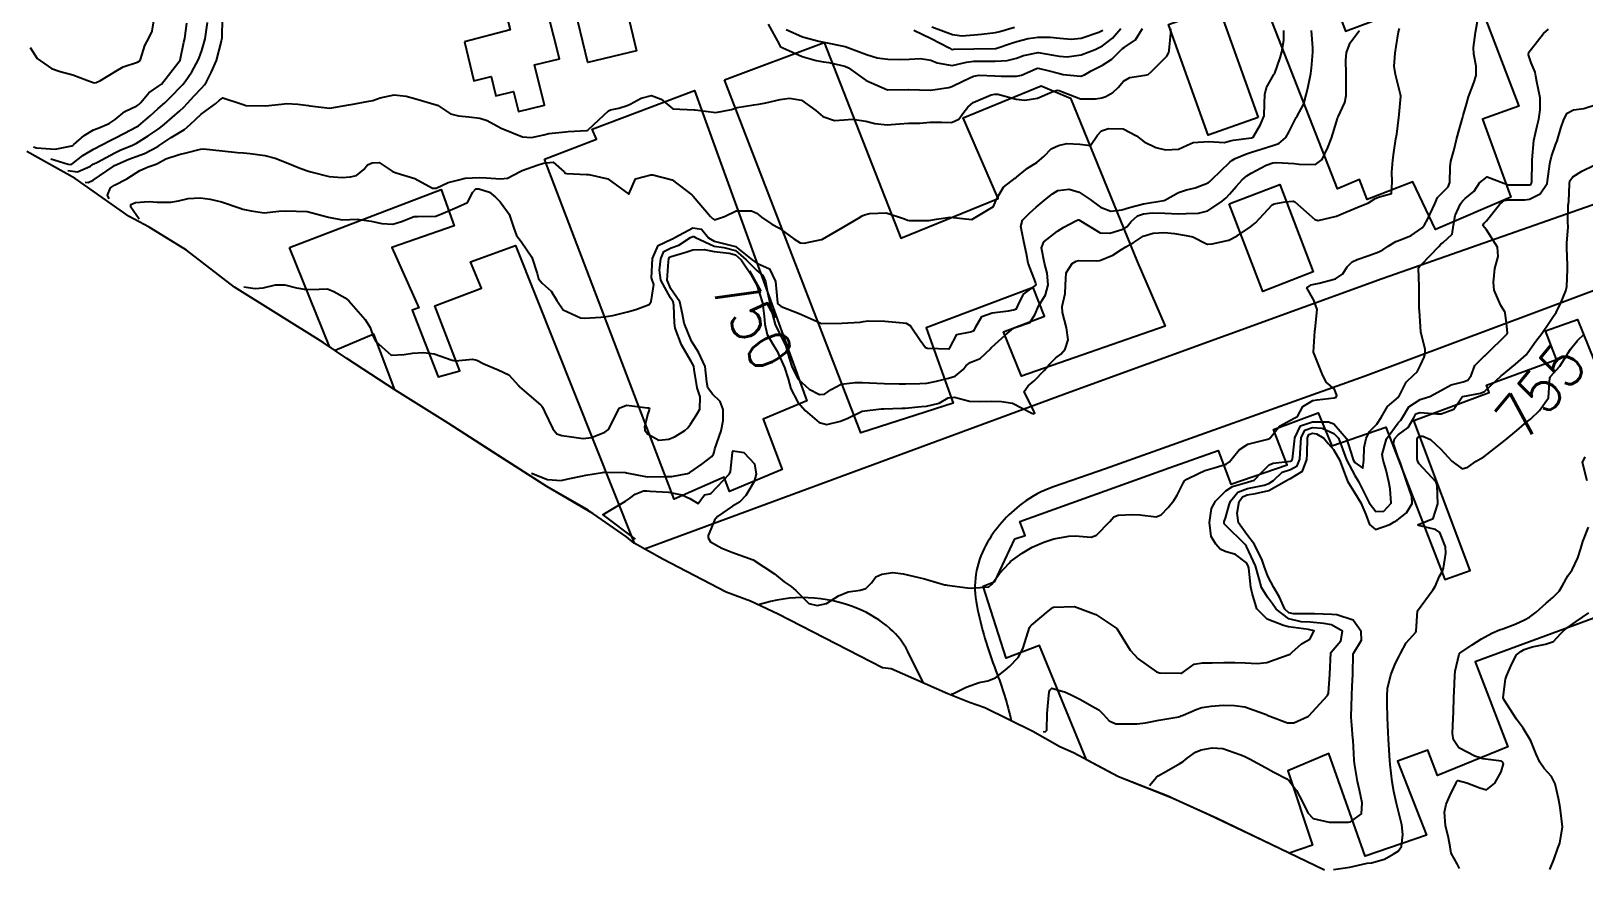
# Model space of a CAD drawing. Header units: metres. Extents: x 298520 to 308411, y 7433745 to 7450750.
# Drawn here: x 303946.2 to 304091.1, y 7439766.2 to 7439844.2 of the extents above; entities that cross this region are included whole.
import ezdxf
from ezdxf.enums import TextEntityAlignment as Align

# ---------------------------------------------------------------- set-up
doc = ezdxf.new("R2010")
doc.units = ezdxf.units.M
doc.header["$LTSCALE"] = 10
for name, color, linetype in [('Area', 45, 'Continuous'), ('Cotas', 45, 'Continuous'), ('Curvas de Nivel 1m', 11, 'Continuous'), ('Curvas de Nivel 5m', 15, 'Continuous'), ('Edificações', 30, 'Continuous'), ('Vias Primárias', 230, 'Continuous')]:
    doc.layers.add(name, color=color, linetype=linetype)
doc.styles.add('Style-STANDARD', font='STANDARD.shx')

msp = doc.modelspace()

# ---------------------------------------------------------------- linework, layer by layer
at = {"layer": 'Area'}
msp.add_polyline3d([(304066.86, 7439765.94, 754.3), (304056.84, 7439770.78, 757.17), (304052.7, 7439772.64, 757), (304052.33, 7439772.82, 756.99), (304047.63, 7439774.66, 756.27), (304043.44, 7439776.9, 756.8), (304042.18, 7439777.45, 756.86), (304039.66, 7439778.89, 753.08), (304035.16, 7439781.1, 756.29), (304033.75, 7439781.61, 751.8), (304031.72, 7439782.4, 751.68), (304026.44, 7439784.74, 751.2), (304025.61, 7439784.82, 751.22), (304015.88, 7439789.83, 751), (304013.31, 7439791.04, 751.08), (304011.05, 7439791.9, 750.98), (304005.12, 7439794.97, 751.19), (304002.47, 7439796.47, 751.63), (304001.74, 7439797.05, 751.56), (303998.59, 7439799.24, 755.75), (303998.16, 7439799.53, 755.68), (303994.3, 7439801.75, 755.94), (303985.11, 7439807.65, 749.29), (303980.15, 7439810.76, 751), (303975.65, 7439813.7, 751.54), (303973.46, 7439815.2, 751.65), (303965.17, 7439820.36, 748.65), (303960.7, 7439823.81, 749.24), (303957.22, 7439825.95, 747.85), (303955.37, 7439826.93, 753.52), (303950.32, 7439830.48, 753.82), (303945.8, 7439833.01, 752.98)], dxfattribs=at)
at = {"layer": 'Curvas de Nivel 1m', "flags": 128}
for points, elevation in [([(303946.13, 7439842.7), (303946.78, 7439841.7), (303948.11, 7439840.76), (303948.91, 7439840.48), (303950.11, 7439840.17), (303951.42, 7439839.65), (303952.1, 7439839.4), (303952.29, 7439839.45), (303952.68, 7439839.63), (303954.11, 7439840.5), (303954.8, 7439840.92), (303956.12, 7439841.35), (303956.28, 7439841.43), (303956.4, 7439841.59), (303956.83, 7439842.89), (303957.2, 7439843.58), (303957.49, 7439844.24), (303957.72, 7439845.57)], 742), ([(303946.44, 7439833.43), (303946.71, 7439833.36), (303948.46, 7439833.24), (303950.02, 7439833.53), (303950.11, 7439833.57), (303950.21, 7439833.66), (303951.17, 7439834.51), (303952.04, 7439835.02), (303952.48, 7439835.2), (303953.49, 7439835.62), (303954.06, 7439836), (303954.94, 7439836.73), (303956.07, 7439837.28), (303956.26, 7439837.4), (303956.43, 7439837.59), (303957.18, 7439838.48), (303958.1, 7439839.1), (303958.37, 7439839.3), (303958.6, 7439839.56), (303960.12, 7439841.54), (303960.47, 7439843.21), (303960.54, 7439843.54), (303960.72, 7439844.98)], 743), ([(303948.04, 7439832.33), (303949.67, 7439831.83), (303949.88, 7439831.79), (303950, 7439831.84), (303951.04, 7439832.62), (303952.02, 7439833.22), (303952.8, 7439833.63), (303953.59, 7439834.05), (303954.03, 7439834.26), (303954.93, 7439834.71), (303956.05, 7439835.31), (303956.22, 7439835.41), (303956.45, 7439835.59), (303957.31, 7439836.33), (303958.07, 7439837.01), (303958.67, 7439837.56), (303959.39, 7439838.25), (303960.09, 7439838.98), (303960.36, 7439839.27), (303960.58, 7439839.54), (303961.2, 7439840.44), (303961.78, 7439841.52), (303961.88, 7439841.76), (303962.13, 7439842.43), (303962.44, 7439843.52), (303962.65, 7439845.03)], 744), ([(303951.24, 7439830.14), (303951.52, 7439830.11), (303951.99, 7439830.32), (303953.85, 7439831.61), (303954, 7439831.7), (303955.32, 7439832.29), (303956.01, 7439832.54), (303956.78, 7439832.81), (303958.02, 7439833.49), (303958.14, 7439833.57), (303959.26, 7439834.32), (303960.04, 7439834.79), (303960.52, 7439835.06), (303961.06, 7439835.53), (303961.56, 7439836.03), (303962.06, 7439836.48), (303963.44, 7439837.5), (303963.77, 7439837.8), (303964.08, 7439838.01), (303965.8, 7439837.47), (303966.07, 7439837.35), (303966.23, 7439837.31), (303968.07, 7439837.28), (303969.56, 7439837.43), (303970.07, 7439837.48), (303971.1, 7439837.41), (303972.07, 7439837.3), (303972.2, 7439837.27), (303974.07, 7439837.04), (303975.86, 7439837.35), (303976.07, 7439837.4), (303977.71, 7439837.7), (303978.08, 7439837.78), (303978.78, 7439838.02), (303980.08, 7439838.3), (303981.2, 7439838.17), (303982.08, 7439837.92), (303983.98, 7439837.36), (303984.07, 7439837.34), (303984.13, 7439837.32), (303984.21, 7439837.26), (303985.34, 7439836.52), (303986.06, 7439836.33), (303987.05, 7439836.23), (303988.06, 7439836.13), (303988.76, 7439835.9), (303990.05, 7439835.18), (303992.04, 7439834.38), (303992.88, 7439834.32), (303994.04, 7439834.57), (303994.49, 7439834.69), (303996.05, 7439834.85), (303996.3, 7439834.86), (303998.05, 7439834.98), (303998.13, 7439835.01), (303998.24, 7439835.09), (304000.07, 7439836.8), (304000.24, 7439836.89), (304001.02, 7439837.05), (304001.82, 7439837.3), (304002.08, 7439837.43), (304003.12, 7439838), (304004.09, 7439838.24), (304004.97, 7439837.89), (304006.07, 7439836.99), (304008.07, 7439836.9), (304008.15, 7439836.89), (304010.07, 7439836.66), (304011.53, 7439836.93), (304012.07, 7439837.11), (304013.62, 7439837.36), (304014.08, 7439837.41), (304014.73, 7439837.54), (304016.08, 7439837.87), (304016.96, 7439837.98), (304018.08, 7439837.8), (304019.4, 7439836.84), (304020.07, 7439836.28), (304021.16, 7439835.91), (304022.06, 7439835.97), (304022.82, 7439836.03), (304024.06, 7439835.85), (304024.92, 7439835.62), (304026.06, 7439835.5), (304027.22, 7439835.58), (304028.06, 7439835.64), (304029.12, 7439835.66), (304030.06, 7439835.73), (304031.13, 7439835.76), (304032.06, 7439835.72), (304032.73, 7439836.01), (304033.2, 7439836.67), (304033.59, 7439837.15), (304034.08, 7439837.59), (304035.75, 7439838.29), (304036.09, 7439838.37), (304036.37, 7439838.35), (304038.09, 7439837.89), (304038.9, 7439837.79), (304040.09, 7439837.98), (304041.46, 7439838.57), (304041.93, 7439838.73), (304042.1, 7439838.7), (304042.4, 7439838.56), (304044.09, 7439837.92), (304045.5, 7439837.93), (304046.09, 7439838.03), (304046.47, 7439838.13), (304047.12, 7439838.5), (304047.62, 7439838.98), (304048.11, 7439839.56), (304048.69, 7439839.91), (304050.12, 7439840.13), (304050.39, 7439840.2), (304050.72, 7439840.46), (304052.14, 7439841.91), (304052.34, 7439842.24), (304052.37, 7439842.44), (304052.53, 7439844.06), (304052.52, 7439844.44)], 746), ([(303953.5, 7439828.6), (303953.34, 7439828.94), (303953.6, 7439829.62), (303953.99, 7439829.87), (303955.14, 7439830.45), (303956, 7439831.01), (303956.36, 7439831.23), (303957.12, 7439831.58), (303957.78, 7439831.79), (303958.01, 7439831.89), (303958.77, 7439832.32), (303960.01, 7439832.74), (303960.66, 7439832.89), (303962.02, 7439833.24), (303962.28, 7439833.26), (303964.02, 7439833.08), (303965.47, 7439832.93), (303966.02, 7439832.89), (303966.65, 7439832.83), (303968.01, 7439832.63), (303968.96, 7439832.38), (303970.01, 7439831.98), (303971.36, 7439831.41), (303972, 7439831.19), (303972.3, 7439831.1), (303974, 7439830.67), (303975.21, 7439830.58), (303976, 7439830.64), (303976.57, 7439830.77), (303977.25, 7439831.34), (303977.59, 7439831.75), (303978.01, 7439831.96), (303978.67, 7439831.98), (303979.7, 7439831.3), (303979.88, 7439831.18), (303980, 7439831.12), (303980.26, 7439831.03), (303981.99, 7439830.48), (303983.65, 7439829.59), (303983.98, 7439829.58), (303985.1, 7439830.13), (303985.99, 7439830.34), (303986.71, 7439830.51), (303987.99, 7439830.59), (303988.65, 7439830.54), (303989.99, 7439830.46), (303990.66, 7439830.51), (303991.9, 7439831.16), (303991.96, 7439831.2), (303992, 7439831.22), (303993.42, 7439831.73), (303994.01, 7439831.92), (303994.9, 7439832.01), (303995.93, 7439831.11), (303996, 7439830.99), (303996.17, 7439830.94), (303998, 7439830.85), (303998.23, 7439830.85), (303999.99, 7439830.47), (304001.97, 7439829.04), (304002.57, 7439830.46), (304004, 7439830.83), (304004.19, 7439830.82), (304005.99, 7439830.35), (304007.85, 7439828.97), (304007.97, 7439828.83), (304009.59, 7439826.95), (304009.77, 7439826.77), (304009.95, 7439826.63), (304010.89, 7439826.94), (304011.96, 7439827.48), (304013.41, 7439827.46), (304013.96, 7439827.21), (304014.13, 7439827.08), (304014.35, 7439826.89), (304015.29, 7439826.23), (304015.94, 7439825.9), (304017.36, 7439824.86), (304017.93, 7439824.48), (304018.31, 7439824.46), (304019.93, 7439824.79), (304019.96, 7439824.8), (304020.02, 7439824.83), (304021.94, 7439825.96), (304022.48, 7439826.26), (304023.38, 7439826.79), (304023.73, 7439827.01), (304023.96, 7439827.11), (304024.4, 7439827.22), (304025.96, 7439827.3), (304027.67, 7439826.73), (304027.95, 7439826.6), (304028.11, 7439826.57), (304029.95, 7439826.57), (304030.67, 7439826.7), (304031.95, 7439826.88), (304033.95, 7439826.66), (304035.97, 7439827.89), (304036.2, 7439828.4), (304036.28, 7439828.63), (304036.91, 7439829.69), (304038, 7439830.52), (304038.06, 7439830.56), (304038.12, 7439830.61), (304039.15, 7439831.46), (304040.02, 7439831.99), (304040.7, 7439832.58), (304041.35, 7439833.26), (304042.04, 7439833.56), (304042.83, 7439833.76), (304044.04, 7439833.7), (304045.01, 7439833.56), (304045.68, 7439834.52), (304046.06, 7439834.93), (304046.71, 7439835.16), (304048.06, 7439835.12), (304049.31, 7439834.48), (304050.04, 7439833.92), (304051.11, 7439833.39), (304052.03, 7439833.17), (304053.23, 7439833.23), (304054.03, 7439833.6), (304054.61, 7439833.84), (304056.04, 7439833.93), (304057.52, 7439833.86), (304058.04, 7439834), (304058.33, 7439834.08), (304060.04, 7439834.29), (304060.19, 7439834.35), (304060.87, 7439835.53), (304061.23, 7439836.33), (304061.24, 7439837.48), (304061.28, 7439838.33), (304061.45, 7439838.98), (304062.12, 7439840.18), (304062.18, 7439840.26), (304062.21, 7439840.32), (304062.71, 7439841.74), (304062.87, 7439842.31), (304063.07, 7439843.39), (304063.06, 7439844.31)], 747), ([(303956.3, 7439826.68), (303955.52, 7439827.81), (303955.5, 7439828.05), (303955.96, 7439828.25), (303957.21, 7439828.33), (303957.96, 7439828.28), (303959.24, 7439828.27), (303959.97, 7439828.42), (303960.87, 7439828.63), (303961.97, 7439828.68), (303962.92, 7439828.56), (303963.96, 7439828.3), (303965.72, 7439827.71), (303965.96, 7439827.64), (303966.73, 7439827.46), (303967.95, 7439827.29), (303969.33, 7439827.43), (303969.95, 7439827.46), (303971.95, 7439827.4), (303973.95, 7439826.89), (303975.22, 7439826.64), (303975.95, 7439826.66), (303976.61, 7439826.68), (303977.94, 7439826.51), (303978.92, 7439826.29), (303979.94, 7439826.22), (303980.76, 7439826.48), (303981.95, 7439826.93), (303982.27, 7439826.95), (303983.95, 7439826.96), (303984.66, 7439827.25), (303985.96, 7439827.8), (303986.93, 7439828.26), (303987.41, 7439829.22), (303987.68, 7439829.51), (303987.98, 7439829.53), (303988.97, 7439829.2), (303989.53, 7439828.75), (303989.96, 7439828.31), (303990.79, 7439827.17), (303991.24, 7439825.87), (303991.5, 7439825.16), (303991.92, 7439824.6), (303992.91, 7439823.15), (303993.4, 7439821.63), (303993.53, 7439821.14), (303993.88, 7439820.73), (303994.72, 7439819.97), (303995.24, 7439819.12), (303995.85, 7439818.22), (303997.45, 7439817.48), (303997.84, 7439817.45), (303999.36, 7439817.55), (303999.84, 7439817.6), (304000.48, 7439817.7), (304001.84, 7439818.06), (304002.62, 7439818.26), (304003.85, 7439818.74), (304004.04, 7439819.02), (304004.3, 7439820.59), (304004.14, 7439821.02), (304004.09, 7439821.22), (304004.18, 7439823.02), (304004.69, 7439824.24), (304005.93, 7439824.83), (304006.05, 7439824.87), (304006.24, 7439824.99), (304007.94, 7439825.9), (304008.75, 7439825.77), (304009.4, 7439824.96), (304009.93, 7439824.63), (304010.31, 7439824.56), (304011.92, 7439824.14), (304013.46, 7439822.9), (304013.9, 7439822.58), (304015.08, 7439822.07), (304015.63, 7439820.87), (304015.82, 7439818.9), (304015.82, 7439818.87), (304015.83, 7439818.85), (304015.85, 7439818.79), (304016.18, 7439818.54), (304017.84, 7439817.9), (304019.53, 7439817.14), (304019.83, 7439816.98), (304019.96, 7439816.95), (304021.83, 7439817), (304023.53, 7439817.09), (304023.84, 7439817.14), (304024.28, 7439817.22), (304025.84, 7439817.19), (304027.54, 7439817.03), (304027.84, 7439816.98), (304028.25, 7439816.73), (304029.15, 7439815.39), (304029.65, 7439814.71), (304029.81, 7439814.67), (304029.85, 7439814.67), (304031.81, 7439814.59), (304031.87, 7439814.62), (304031.9, 7439814.68), (304032.57, 7439815.93), (304033.83, 7439816.19), (304034.17, 7439816.31), (304034.34, 7439816.65), (304034.89, 7439817.6), (304035.85, 7439817.94), (304037.38, 7439818.15), (304037.85, 7439818.23), (304038.12, 7439818.34), (304038.26, 7439818.61), (304038.77, 7439819.7), (304039.88, 7439820.49), (304039.94, 7439820.54), (304039.95, 7439820.59), (304039.94, 7439820.65), (304039.89, 7439820.81), (304039.2, 7439822.6), (304039.04, 7439823.47), (304038.82, 7439824.6), (304038.54, 7439826.01), (304038.68, 7439826.6), (304039.32, 7439827.24), (304039.97, 7439827.82), (304040.88, 7439828.58), (304041.48, 7439829.07), (304041.98, 7439829.36), (304043.04, 7439829.5), (304043.98, 7439829.21), (304044.99, 7439828.53), (304045.97, 7439827.82), (304046.91, 7439827.45), (304047.96, 7439827.55), (304048.66, 7439827.79), (304049.97, 7439828.11), (304051.87, 7439828.44), (304051.95, 7439828.46), (304051.97, 7439828.48), (304053.24, 7439829.18), (304053.99, 7439829.42), (304054.79, 7439829.62), (304056, 7439830.09), (304056.17, 7439830.22), (304056.35, 7439830.39), (304058.02, 7439832.02), (304058.21, 7439832.17), (304058.53, 7439832.36), (304059.58, 7439832.8), (304060.03, 7439832.95), (304060.93, 7439833.24), (304062.04, 7439833.56), (304062.6, 7439833.75), (304063.24, 7439834.31), (304063.54, 7439834.81), (304064.07, 7439835.93), (304064.2, 7439836.17), (304064.29, 7439836.3), (304064.91, 7439837.47), (304065.15, 7439838.29), (304065.32, 7439839.08), (304065.57, 7439840.29), (304065.64, 7439840.78), (304065.76, 7439842.28), (304065.76, 7439842.67), (304065.63, 7439844.29)], 748), ([(303966.04, 7439820.39), (303967.12, 7439820.21), (303967.87, 7439820.28), (303969, 7439820.56), (303969.87, 7439820.57), (303970.98, 7439820.3), (303971.87, 7439820.14), (303973.09, 7439820.17), (303973.87, 7439820.18), (303974.46, 7439819.96), (303975.51, 7439819.36), (303975.86, 7439819.09), (303977.36, 7439817.33), (303977.83, 7439816.58), (303978.16, 7439815.67), (303978.33, 7439815.32), (303979.79, 7439813.99), (303981.02, 7439814.06), (303981.8, 7439814.2), (303982.82, 7439814.25), (303983.8, 7439814.12), (303985.48, 7439813.55), (303985.79, 7439813.48), (303987.37, 7439813.64), (303987.79, 7439813.53), (303988.45, 7439813.2), (303989.78, 7439812.65), (303990.76, 7439812.16), (303991.67, 7439811.16), (303991.71, 7439811.11), (303991.76, 7439811.06), (303992.42, 7439810.49), (303993.74, 7439809.34), (303993.85, 7439809.24), (303993.92, 7439809.14), (303994.11, 7439808.76), (303994.88, 7439807.12), (303995.24, 7439806.65), (303995.71, 7439806.51), (303996.39, 7439806.42), (303997.7, 7439806.22), (303998.47, 7439806.31), (303999.71, 7439806.81), (304000.08, 7439807.06), (304000.62, 7439808.16), (304001.05, 7439809.05), (304001.75, 7439809.34), (304003.69, 7439809.08), (304003.74, 7439809.08), (304003.81, 7439809.08), (304003.9, 7439809.02), (304003.87, 7439808.89), (304003.74, 7439808.52), (304003.42, 7439807.32), (304003.46, 7439807.02), (304003.71, 7439806.67), (304004.77, 7439806.07), (304005.7, 7439806.18), (304006.28, 7439806.42), (304007.19, 7439806.98), (304007.46, 7439807.23), (304007.72, 7439807.56), (304008.27, 7439808.43), (304008.58, 7439808.96), (304008.61, 7439810.11), (304008.35, 7439810.96), (304008.07, 7439812.68), (304008.02, 7439812.97), (304007.79, 7439813.4), (304006.86, 7439814.98), (304006.29, 7439816.52), (304006.21, 7439816.99), (304006.17, 7439818.67), (304006.09, 7439818.99), (304005.86, 7439819.36), (304004.96, 7439821), (304004.83, 7439821.94), (304004.94, 7439823), (304005.22, 7439823.69), (304005.92, 7439824.03), (304006.63, 7439824.27), (304007.73, 7439824.97), (304007.93, 7439825.08), (304008.03, 7439825.07), (304008.18, 7439824.97), (304009.92, 7439824.19), (304010.81, 7439824.04), (304011.92, 7439823.76), (304012.92, 7439822.91), (304013.89, 7439821.89), (304014.45, 7439821.45), (304014.7, 7439820.89), (304014.89, 7439819.86), (304015.12, 7439818.88), (304015.24, 7439818.28), (304015.62, 7439816.87), (304015.68, 7439816.72), (304015.83, 7439816.44), (304016.62, 7439814.86), (304016.93, 7439813.72), (304017.21, 7439812.86), (304017.77, 7439811.78), (304018.77, 7439810.84), (304019.76, 7439810.35), (304020.2, 7439810.38), (304020.85, 7439810.81), (304021.77, 7439811.29), (304023.08, 7439811.47), (304023.77, 7439811.44), (304024.41, 7439811.41), (304025.77, 7439811.35), (304027.17, 7439811.34), (304027.77, 7439811.34), (304029.12, 7439811.37), (304029.77, 7439811.39), (304030.66, 7439811.58), (304031.77, 7439811.86), (304032.41, 7439812.04), (304033.15, 7439812.67), (304033.42, 7439813.03), (304033.79, 7439813.33), (304034.74, 7439813.7), (304035.72, 7439814.64), (304035.76, 7439814.69), (304035.81, 7439814.75), (304037.06, 7439815.86), (304037.83, 7439816.51), (304037.89, 7439816.56), (304038.08, 7439816.61), (304039.37, 7439817.06), (304039.84, 7439817.78), (304040.19, 7439818.58), (304040.83, 7439819.62), (304041.07, 7439820.57), (304040.98, 7439821.66), (304040.74, 7439822.58), (304040.47, 7439824.03), (304040.66, 7439824.58), (304041.94, 7439825.58), (304042.54, 7439825.96), (304043.67, 7439826.54), (304043.86, 7439826.63), (304043.95, 7439826.62), (304044.1, 7439826.54), (304045.94, 7439825.43), (304046.82, 7439825.38), (304047.95, 7439825.73), (304048.43, 7439826.01), (304048.81, 7439826.48), (304049.41, 7439827.02), (304049.96, 7439827.2), (304050.79, 7439827.29), (304051.96, 7439827.26), (304053.19, 7439827.19), (304053.96, 7439827.23), (304055.11, 7439827.26), (304055.96, 7439827.48), (304057.32, 7439828.38), (304057.67, 7439828.68), (304057.98, 7439829.02), (304058.62, 7439829.74), (304059.18, 7439830.36), (304059.62, 7439830.74), (304060.01, 7439831), (304061.42, 7439831.73), (304062.02, 7439831.94), (304062.36, 7439831.97), (304064.02, 7439831.9), (304064.49, 7439831.82), (304066.02, 7439831.8), (304066.62, 7439832.27), (304067.16, 7439833.39), (304067.49, 7439834.26), (304067.64, 7439834.67), (304068.07, 7439836.08), (304068.11, 7439836.21), (304068.14, 7439836.25), (304068.76, 7439837.57), (304068.88, 7439838.24), (304068.88, 7439839.47), (304068.88, 7439840.24), (304068.85, 7439841.53), (304068.91, 7439842.24), (304069.25, 7439843.14), (304070.05, 7439844.23), (304070.11, 7439844.28)], 749), ([(304002.59, 7439796.83), (303999.57, 7439799.1), (303999.55, 7439799.14), (303999.62, 7439799.17), (303999.88, 7439799.32), (304001.64, 7439800.38), (304002.04, 7439800.63), (304002.56, 7439801.03), (304003.33, 7439801.34), (304003.65, 7439801.35), (304003.96, 7439801.33), (304005.65, 7439801.23), (304006.91, 7439800.98), (304007.64, 7439800.64), (304008.44, 7439800.16), (304009.02, 7439800.96), (304009.53, 7439801.07), (304009.64, 7439801.13), (304011.36, 7439802.92), (304011.45, 7439803.14), (304011.64, 7439804.92), (304011.69, 7439805.08), (304012.69, 7439804.91), (304013.68, 7439803.87), (304013.83, 7439802.9), (304013.66, 7439802.21), (304013.16, 7439801.39), (304012.89, 7439800.91), (304012.27, 7439800.28), (304011.63, 7439799.92), (304010.22, 7439798.94), (304009.96, 7439798.6), (304009.61, 7439797.78), (304009.36, 7439797.19), (304009.35, 7439796.95), (304009.59, 7439796.6), (304010.64, 7439795.99), (304011.58, 7439795.62), (304013.57, 7439794.9), (304015.55, 7439793.59), (304016.46, 7439792.87), (304017.1, 7439792.42), (304017.53, 7439792.05), (304018.75, 7439790.84), (304019.52, 7439790.64), (304020.4, 7439790.82), (304021.53, 7439791.56), (304022.41, 7439791.92), (304023.54, 7439792.07), (304024.08, 7439792.23), (304024.6, 7439792.77), (304025.01, 7439793.31), (304025.56, 7439793.58), (304026.58, 7439793.72), (304027.56, 7439793.6), (304029, 7439793.26), (304029.55, 7439793.15), (304031, 7439792.69), (304031.45, 7439792.59), (304031.54, 7439792.58), (304031.66, 7439792.56), (304033.54, 7439792.3), (304033.92, 7439792.27), (304035.54, 7439792.38), (304035.83, 7439792.64), (304036.55, 7439793.63), (304037.43, 7439794.61), (304037.57, 7439794.75), (304038.64, 7439795.54), (304039.59, 7439796.09), (304040.67, 7439796.57), (304041.6, 7439796.87), (304043.01, 7439797.13), (304043.6, 7439797.16), (304045.09, 7439797.03), (304045.6, 7439797.2), (304046.83, 7439798.5), (304047.21, 7439798.91), (304047.62, 7439799.08), (304048.95, 7439799.15), (304049.62, 7439799.1), (304051.14, 7439798.93), (304051.62, 7439799.11), (304052.28, 7439799.78), (304052.81, 7439800.43), (304053.12, 7439800.95), (304053.66, 7439802.07), (304053.8, 7439802.28), (304054, 7439802.42), (304055.1, 7439802.97), (304055.68, 7439803.23), (304056.57, 7439803.5), (304057.68, 7439803.83), (304058, 7439804.06), (304058.23, 7439804.36), (304058.9, 7439805.16), (304059.71, 7439805.69), (304061.56, 7439806.17), (304061.71, 7439806.22), (304061.78, 7439806.26), (304061.83, 7439806.32), (304062.64, 7439807.39), (304063.73, 7439807.97), (304063.95, 7439808.08), (304064.33, 7439808.29), (304064.83, 7439809.21), (304065.76, 7439809.77), (304066.18, 7439809.85), (304067.76, 7439810.01), (304067.93, 7439810.08), (304068.01, 7439810.25), (304067.77, 7439810.83), (304067.02, 7439811.5), (304066.62, 7439812.27), (304065.81, 7439814.28), (304065.96, 7439816.28), (304065.98, 7439816.43), (304066.18, 7439818.28), (304065.87, 7439819.13), (304065.21, 7439820.29), (304065.61, 7439820.56), (304065.89, 7439820.63), (304066.34, 7439820.72), (304067.89, 7439821.12), (304068.56, 7439821.58), (304068.96, 7439822.24), (304069.44, 7439822.71), (304069.91, 7439822.93), (304071, 7439823.3), (304071.92, 7439823.65), (304072.28, 7439823.84), (304072.79, 7439824.19), (304073.5, 7439824.61), (304073.93, 7439824.76), (304074.94, 7439825.17), (304075.95, 7439825.9), (304076.08, 7439826.03), (304076.18, 7439826.16), (304076.46, 7439826.66), (304077.14, 7439828.14), (304077.4, 7439828.72), (304077.99, 7439829.3), (304078.4, 7439829.72), (304078.55, 7439830.12), (304078.57, 7439831.57), (304078.63, 7439832.12), (304078.95, 7439833.2), (304079.16, 7439834.12), (304079.35, 7439834.82), (304079.73, 7439836.11), (304079.8, 7439836.38), (304080.09, 7439837.44), (304080.29, 7439838.11), (304080.79, 7439839.43), (304081.01, 7439840.1), (304081.01, 7439840.97), (304080.79, 7439842.1), (304080.76, 7439842.71), (304080.94, 7439844.1), (304081.11, 7439845.16)], 751), ([(304016.65, 7439844.38), (304018.16, 7439843.71), (304019.67, 7439843.31), (304020.15, 7439843.22), (304022.14, 7439842.8), (304024.14, 7439842.06), (304025.13, 7439841.76), (304026.13, 7439841.61), (304027.29, 7439841.58), (304028.13, 7439841.63), (304029.16, 7439841.7), (304030.13, 7439841.54), (304030.71, 7439841.28), (304032.13, 7439841.04), (304033.46, 7439841.33), (304034.13, 7439841.44), (304034.92, 7439841.43), (304036.13, 7439841.43), (304037.25, 7439841.51), (304038.13, 7439841.73), (304038.77, 7439841.97), (304040.14, 7439842.23), (304041.58, 7439842.01), (304042.14, 7439841.89), (304042.84, 7439841.85), (304044.14, 7439842.02), (304045.46, 7439842.52), (304046.15, 7439842.88), (304047.08, 7439843.58), (304047.85, 7439844.49)], 744), ([(304028.56, 7439844.33), (304030.16, 7439843.55), (304031.83, 7439842.68), (304032.03, 7439842.57), (304032.14, 7439842.54), (304032.27, 7439842.55), (304034.14, 7439842.6), (304036.13, 7439842.62), (304036.18, 7439842.63), (304037.65, 7439843.12), (304038.15, 7439843.27), (304039.21, 7439843.54), (304040.15, 7439843.68), (304041.27, 7439843.69), (304042.15, 7439843.59), (304043.21, 7439843.49), (304044.15, 7439843.59), (304045.8, 7439844.15), (304046.16, 7439844.33)], 743), ([(304030.23, 7439844.65), (304032.16, 7439843.91), (304033.03, 7439843.8), (304034.16, 7439843.89), (304034.86, 7439843.95), (304036.17, 7439844.11), (304036.58, 7439844.21), (304037.94, 7439844.61)], 742), ([(304032.02, 7439782.43), (304032.18, 7439782.42), (304032.73, 7439782.67), (304033.18, 7439782.91), (304033.43, 7439783.02), (304034.63, 7439783.45), (304035.44, 7439783.62), (304036.17, 7439783.9), (304037.08, 7439784.62), (304037.46, 7439784.95), (304038.27, 7439785.8), (304038.71, 7439786.6), (304038.89, 7439787.19), (304039.34, 7439788.59), (304039.4, 7439788.7), (304039.51, 7439788.82), (304041.08, 7439790.13), (304041.52, 7439790.47), (304041.58, 7439790.5), (304043.52, 7439790.54), (304045.51, 7439789.81), (304047.49, 7439788.49), (304048.73, 7439786.48), (304049.46, 7439785.66), (304051.19, 7439784.45), (304051.45, 7439784.37), (304051.53, 7439784.37), (304053.45, 7439784.33), (304053.53, 7439784.34), (304053.67, 7439784.42), (304054.71, 7439785.16), (304055.46, 7439785.31), (304056.38, 7439785.3), (304057.46, 7439785.33), (304058.48, 7439785.34), (304059.46, 7439785.3), (304060.58, 7439785.23), (304061.46, 7439785.34), (304063.04, 7439785.88), (304063.47, 7439786.03), (304063.65, 7439786.12), (304063.84, 7439786.3), (304064.7, 7439787.07), (304065.49, 7439787.52), (304065.88, 7439788.27), (304065.49, 7439788.39), (304065.37, 7439788.41), (304063.5, 7439788.65), (304063.03, 7439788.78), (304061.51, 7439789.38), (304060.54, 7439790.34), (304060.09, 7439791.79), (304059.97, 7439792.35), (304059.79, 7439794.12), (304059.74, 7439794.35), (304059.58, 7439794.62), (304058.55, 7439795.4), (304057.59, 7439795.7), (304057.12, 7439795.91), (304056.71, 7439796.38), (304056.29, 7439797.08), (304056.13, 7439798.39), (304056.32, 7439799.71), (304056.7, 7439800.38), (304057.65, 7439801.36), (304058.27, 7439801.75), (304059.66, 7439802.14), (304060.29, 7439802.34), (304060.96, 7439803.05), (304061.68, 7439803.78), (304062.07, 7439803.94), (304063.69, 7439804.11), (304063.82, 7439804.17), (304063.87, 7439804.3), (304064.04, 7439805.97), (304064.08, 7439806.3), (304064.62, 7439807.4), (304065.73, 7439807.8), (304067.24, 7439807.77), (304067.73, 7439807.59), (304068.9, 7439806.24), (304069.46, 7439804.47), (304069.52, 7439804.23), (304069.69, 7439803.98), (304070.44, 7439803.47), (304070.53, 7439804.22), (304070.55, 7439805.38), (304070.75, 7439806.22), (304071.05, 7439806.88), (304071.73, 7439807.58), (304072.15, 7439808.2), (304072.73, 7439809.21), (304073.76, 7439810.1), (304073.8, 7439810.14), (304073.83, 7439810.18), (304074.46, 7439811.49), (304075.17, 7439812.17), (304075.49, 7439812.46), (304075.8, 7439813.07), (304076.14, 7439813.83), (304076.24, 7439814.15), (304076.24, 7439814.58), (304075.83, 7439816.16), (304075.7, 7439818.16), (304075.69, 7439818.32), (304075.69, 7439820.16), (304075.68, 7439820.37), (304075.62, 7439822.16), (304075.74, 7439822.32), (304075.91, 7439822.46), (304077.51, 7439824.14), (304077.71, 7439824.35), (304077.93, 7439824.51), (304078.77, 7439825.29), (304078.89, 7439826.12), (304079.03, 7439827.05), (304079.55, 7439828.11), (304079.72, 7439828.37), (304079.98, 7439828.63), (304080.8, 7439829.3), (304081.32, 7439830.09), (304082.01, 7439830.65), (304083.59, 7439830.06), (304084, 7439829.91), (304084.17, 7439829.89), (304086, 7439829.91), (304086.1, 7439829.94), (304086.16, 7439830.04), (304086.19, 7439830.22), (304086.22, 7439832.04), (304086.22, 7439832.23), (304086.38, 7439834.03), (304086.69, 7439835.41), (304086.83, 7439836.03), (304086.97, 7439836.91), (304086.96, 7439838.03), (304086.65, 7439839.5), (304086.56, 7439840.03), (304086.51, 7439840.41), (304086.14, 7439841.28), (304085.89, 7439842.04), (304085.92, 7439842.27), (304086.15, 7439842.58), (304087.29, 7439844.02), (304087.76, 7439844.42)], 752), ([(304040.61, 7439778.88), (304040.8, 7439778.86), (304040.95, 7439779.01), (304040.98, 7439780.57), (304041.13, 7439782.27), (304041.17, 7439782.56), (304041.23, 7439782.76), (304041.43, 7439782.93), (304042.7, 7439782.55), (304043.42, 7439782.23), (304044.04, 7439781.91), (304045.41, 7439781.14), (304045.8, 7439780.91), (304046.22, 7439780.51), (304046.78, 7439779.89), (304047.39, 7439779.61), (304048.28, 7439779.6), (304049.39, 7439779.61), (304050.17, 7439779.69), (304051.4, 7439779.95), (304053.25, 7439780.27), (304053.4, 7439780.3), (304053.48, 7439780.34), (304053.68, 7439780.42), (304054.87, 7439780.94), (304055.41, 7439781.12), (304056.28, 7439781.26), (304057.41, 7439781.34), (304058.45, 7439781.33), (304059.41, 7439781.18), (304061.17, 7439780.57), (304061.4, 7439780.48), (304061.51, 7439780.43), (304061.75, 7439780.32), (304063.39, 7439779.7), (304063.99, 7439779.7), (304065.29, 7439780.28), (304065.36, 7439780.32), (304065.4, 7439780.36), (304067.12, 7439782.25), (304067.21, 7439782.47), (304067.36, 7439784.25), (304067.45, 7439786.22), (304067.45, 7439786.25), (304067.47, 7439786.28), (304068.37, 7439787.36), (304068.54, 7439788.24), (304067.5, 7439788.84), (304066.8, 7439788.97), (304065.51, 7439789.1), (304064.66, 7439789.13), (304063.51, 7439789.4), (304062.34, 7439790.32), (304061.99, 7439790.79), (304061.53, 7439791.43), (304060.97, 7439792.34), (304060.76, 7439793.13), (304060.43, 7439794.34), (304059.59, 7439796.14), (304059.45, 7439796.35), (304057.61, 7439798.13), (304057.5, 7439798.26), (304057.48, 7439798.37), (304057.5, 7439798.49), (304057.62, 7439798.81), (304057.97, 7439800.04), (304058.08, 7439800.37), (304058.78, 7439801.23), (304059.66, 7439801.57), (304061.22, 7439801.89), (304061.66, 7439802.02), (304062.08, 7439802.32), (304062.89, 7439803.1), (304063.68, 7439803.35), (304064.31, 7439803.67), (304064.54, 7439804.29), (304064.62, 7439805.37), (304064.69, 7439806.29), (304065.01, 7439807), (304065.72, 7439807.26), (304066.64, 7439807.18), (304067.72, 7439806.71), (304068.16, 7439806.25), (304068.45, 7439805.5), (304068.91, 7439804.24), (304069.67, 7439802.78), (304070.01, 7439802.23), (304070.36, 7439801.52), (304071.01, 7439800.22), (304071.63, 7439799.43), (304072.39, 7439799.44), (304073.07, 7439800.19), (304072.99, 7439801.52), (304072.84, 7439802.19), (304072.6, 7439803.28), (304072.31, 7439804.2), (304072.24, 7439804.74), (304072.63, 7439806.2), (304073.73, 7439807.68), (304073.98, 7439807.93), (304074.13, 7439808.18), (304074.73, 7439809.19), (304075.76, 7439809.88), (304075.97, 7439809.94), (304076.68, 7439810.15), (304077.77, 7439810.73), (304078.66, 7439811.23), (304079.78, 7439811.52), (304080.22, 7439811.67), (304080.52, 7439812.1), (304080.86, 7439813.04), (304081.81, 7439813.97), (304081.88, 7439814.02), (304081.95, 7439814.09), (304083.83, 7439815.92), (304083.9, 7439815.99), (304083.92, 7439816.06), (304083.84, 7439817.03), (304083.71, 7439817.92), (304083.66, 7439818.06), (304083.29, 7439818.64), (304082.69, 7439820.08), (304082.6, 7439820.79), (304082.73, 7439822.08), (304083.05, 7439823.2), (304083, 7439824.07), (304081.95, 7439825.69), (304081.62, 7439826.09), (304081.73, 7439826.32), (304081.96, 7439826.53), (304083.19, 7439828.07), (304083.6, 7439828.45), (304083.98, 7439828.5), (304085.53, 7439828.49), (304085.98, 7439828.56), (304086.97, 7439829.05), (304087.62, 7439830.02), (304087.88, 7439831.87), (304087.9, 7439832.01), (304088.03, 7439832.54), (304088.41, 7439833.63), (304088.54, 7439834.01), (304088.88, 7439835.18), (304089.17, 7439836), (304089.5, 7439836.58), (304090.08, 7439836.89), (304091.04, 7439837.02), (304092.09, 7439837.35)], 753), ([(304050.54, 7439773.85), (304051.02, 7439774.45), (304051.17, 7439774.62), (304051.34, 7439774.74), (304052.1, 7439775.2), (304053.35, 7439775.92), (304053.67, 7439776.1), (304054.04, 7439776.41), (304054.81, 7439776.96), (304055.36, 7439777.19), (304056.36, 7439777.38), (304057.36, 7439777.3), (304058.95, 7439776.76), (304059.36, 7439776.58), (304059.86, 7439776.34), (304061.34, 7439775.52), (304062.12, 7439775.09), (304063.33, 7439774.46), (304063.56, 7439774.3), (304064.23, 7439773.38), (304064.84, 7439772.28), (304065.29, 7439771.29), (304065.79, 7439770.78), (304067.28, 7439770.44), (304069.09, 7439770.43), (304069.29, 7439770.45), (304070.31, 7439771.2), (304070.38, 7439772.22), (304070.12, 7439773.42), (304069.94, 7439774.22), (304069.65, 7439775.92), (304069.62, 7439776.23), (304069.51, 7439778.09), (304069.5, 7439778.23), (304069.39, 7439779.49), (304069.34, 7439780.23), (304069.34, 7439780.29), (304069.4, 7439782.23), (304069.4, 7439782.25), (304069.44, 7439783.13), (304069.48, 7439784.2), (304069.48, 7439784.23), (304069.54, 7439786.16), (304069.58, 7439786.23), (304070.31, 7439787.4), (304070.28, 7439788.22), (304069.51, 7439789.27), (304067.99, 7439789.77), (304067.52, 7439789.8), (304065.93, 7439789.86), (304065.52, 7439789.86), (304063.96, 7439789.86), (304063.52, 7439789.96), (304063.16, 7439790.31), (304062.66, 7439791.44), (304062.13, 7439792.32), (304061.56, 7439793.38), (304061.22, 7439794.33), (304061.03, 7439794.89), (304060.32, 7439796.34), (304059.6, 7439797.26), (304058.83, 7439798.36), (304058.71, 7439799.27), (304058.9, 7439800.36), (304059.2, 7439800.8), (304059.65, 7439800.98), (304060.4, 7439801.09), (304061.65, 7439801.38), (304063.3, 7439802.3), (304063.51, 7439802.45), (304063.67, 7439802.51), (304064.8, 7439803.17), (304065.2, 7439804.28), (304065.22, 7439804.76), (304065.27, 7439806.28), (304065.4, 7439806.6), (304065.72, 7439806.72), (304066.11, 7439806.67), (304066.78, 7439806.26), (304067.2, 7439805.75), (304067.7, 7439805.21), (304068.26, 7439804.24), (304068.59, 7439803.33), (304069, 7439802.24), (304069.65, 7439801.19), (304070.25, 7439800.22), (304070.72, 7439799.13), (304071.04, 7439798.22), (304071.61, 7439797.75), (304072.94, 7439798.19), (304073.35, 7439798.45), (304073.62, 7439798.61), (304074.51, 7439799.29), (304075.04, 7439800.17), (304075, 7439800.82), (304074.52, 7439802.17), (304073.94, 7439803.93), (304073.85, 7439804.18), (304073.7, 7439804.56), (304073.29, 7439805.77), (304073.37, 7439806.19), (304073.72, 7439806.56), (304074.64, 7439807.25), (304075.18, 7439808.17), (304075.38, 7439808.52), (304075.74, 7439808.67), (304077.33, 7439808.54), (304077.74, 7439808.53), (304078.91, 7439808.96), (304079.7, 7439810.11), (304079.73, 7439810.14), (304079.76, 7439810.15), (304081.41, 7439810.45), (304081.77, 7439810.63), (304083.34, 7439812.07), (304083.58, 7439812.27), (304083.79, 7439812.45), (304084.68, 7439813.17), (304085.65, 7439814.04), (304085.72, 7439814.12), (304085.81, 7439814.25), (304086.55, 7439815.31), (304087.11, 7439816.02), (304087.84, 7439817.07), (304088.22, 7439817.64), (304088.45, 7439818), (304088.92, 7439818.95), (304089.37, 7439820), (304089.46, 7439820.42), (304089.51, 7439821.99), (304089.51, 7439822.39), (304089.44, 7439823.99), (304089.46, 7439824.47), (304089.58, 7439825.99), (304089.55, 7439826.4), (304089.58, 7439827.99), (304089.64, 7439828.33), (304089.7, 7439829.99), (304089.74, 7439830.26), (304090.01, 7439830.64), (304090.84, 7439831.16), (304092.02, 7439831.72)], 754), ([(304091.36, 7439802.28), (304090.91, 7439803.98), (304091.15, 7439804.52)], 756), ([(304079.44, 7439766.11), (304079.24, 7439766.55), (304078.68, 7439767.55), (304078.57, 7439768.12), (304078.41, 7439768.98), (304078.14, 7439770.12), (304078.06, 7439771.36), (304078.21, 7439772.12), (304078.53, 7439772.9), (304079.14, 7439774.11), (304079.21, 7439774.23), (304079.33, 7439774.31), (304080.14, 7439774.1), (304081.33, 7439773.64), (304081.95, 7439773.45), (304082.75, 7439774.07), (304083.34, 7439775.14), (304083.55, 7439775.86), (304083.44, 7439776.06), (304083.35, 7439776.13), (304081.62, 7439776.35), (304081.36, 7439776.42), (304080.86, 7439776.6), (304079.37, 7439777.38), (304078.89, 7439778.11), (304078.8, 7439778.69), (304078.86, 7439780.12), (304078.87, 7439780.65), (304078.92, 7439782.11), (304078.94, 7439782.6), (304079.01, 7439784.11), (304079.05, 7439784.52), (304079.4, 7439786.11), (304079.43, 7439786.16), (304079.47, 7439786.19), (304080.61, 7439786.98), (304081.49, 7439787.55), (304082.45, 7439788.08), (304083.19, 7439788.37), (304083.5, 7439788.46), (304084.64, 7439788.92), (304085.51, 7439789.32), (304085.98, 7439789.57), (304086.6, 7439790.02), (304087.53, 7439790.87), (304088.15, 7439791.39), (304088.74, 7439792), (304089.04, 7439792.51), (304089.56, 7439793.42), (304089.8, 7439793.75), (304089.96, 7439793.99), (304090.47, 7439795.1), (304090.75, 7439795.98), (304090.96, 7439796.62), (304091.48, 7439797.97)], 756), ([(304087.88, 7439766.01), (304088.26, 7439767.02), (304088.62, 7439768), (304088.79, 7439768.47), (304089.06, 7439769.99), (304088.86, 7439771.56), (304088.79, 7439772), (304088.68, 7439772.64), (304088.36, 7439774), (304088.03, 7439774.7), (304087.35, 7439775.45), (304086.93, 7439776.02), (304086.61, 7439776.77), (304086.11, 7439778.03), (304085.39, 7439779.19), (304084.75, 7439780.05), (304083.59, 7439781.89), (304083.53, 7439782.06), (304083.74, 7439783.76), (304083.83, 7439784.06), (304084.31, 7439785.2), (304084.76, 7439786.05), (304085.15, 7439786.37), (304085.48, 7439786.53), (304086.23, 7439786.78), (304087.48, 7439787.03), (304088.2, 7439787.29), (304088.86, 7439788), (304089.17, 7439788.32), (304089.5, 7439788.56), (304090.33, 7439789.16), (304091.52, 7439789.97)], 757)]:
    msp.add_lwpolyline(points, dxfattribs=dict(at, elevation=elevation))
at = {"layer": 'Curvas de Nivel 5m', "flags": 128}
for points, elevation in [([(303949.64, 7439831.24), (303950.53, 7439831.12), (303951.74, 7439831.64), (303951.89, 7439831.75), (303952, 7439831.82), (303952.39, 7439832.02), (303954.02, 7439832.88), (303954.51, 7439833.12), (303955.66, 7439833.59), (303955.91, 7439833.71), (303956.03, 7439833.78), (303957.14, 7439834.48), (303958.05, 7439835.1), (303958.32, 7439835.29), (303958.66, 7439835.56), (303960.07, 7439836.81), (303960.45, 7439837.16), (303960.81, 7439837.53), (303961.41, 7439838.2), (303962.09, 7439838.92), (303962.39, 7439839.23), (303962.58, 7439839.51), (303963.04, 7439840.44), (303963.49, 7439841.5), (303963.96, 7439843.31), (303964, 7439843.49), (303964.02, 7439843.62), (303964.07, 7439845.49)], 745), ([(303992.89, 7439802.99), (303994.38, 7439802.4), (303995.66, 7439802.32), (303996.3, 7439802.46), (303997.66, 7439802.75), (303997.95, 7439802.8), (303999.5, 7439803.07), (303999.64, 7439803.1), (303999.66, 7439803.09), (304001.63, 7439803.07), (304001.66, 7439803.06), (304001.73, 7439803.04), (304003.66, 7439802.66), (304005.34, 7439802.68), (304005.66, 7439802.68), (304005.97, 7439802.68), (304007.45, 7439802.97), (304007.61, 7439803.02), (304007.66, 7439803.05), (304008.78, 7439803.85), (304009.69, 7439804.54), (304009.86, 7439804.78), (304009.91, 7439804.95), (304010, 7439805.25), (304010.58, 7439806.94), (304010.76, 7439807.9), (304010.76, 7439808.93), (304010.48, 7439809.67), (304009.76, 7439810.37), (304009.33, 7439810.95), (304009.23, 7439811.5), (304009.07, 7439812.96), (304008.47, 7439814.3), (304008.03, 7439814.97), (304007.82, 7439815.32), (304007.11, 7439816.98), (304006.98, 7439817.84), (304006.71, 7439818.98), (304005.87, 7439820.19), (304005.53, 7439821), (304005.65, 7439822.75), (304005.69, 7439822.99), (304005.75, 7439823.14), (304005.91, 7439823.22), (304007.28, 7439823.6), (304007.92, 7439823.84), (304009, 7439823.87), (304009.91, 7439823.67), (304011.32, 7439823.52), (304011.91, 7439823.37), (304012.43, 7439822.91), (304013.59, 7439821.2), (304013.76, 7439820.9), (304013.88, 7439820.64), (304014.42, 7439818.89), (304014.59, 7439817.63), (304014.66, 7439816.89), (304014.88, 7439815.94), (304015.5, 7439814.87), (304015.81, 7439814.39), (304016.49, 7439812.86), (304016.82, 7439811.81), (304017.08, 7439810.86), (304017.74, 7439809.63), (304018.42, 7439808.84), (304019.72, 7439807.71), (304020.43, 7439807.53), (304021.72, 7439807.86), (304022.39, 7439808.13), (304023.73, 7439808.78), (304025.5, 7439808.99), (304025.74, 7439809), (304027.42, 7439809.05), (304027.74, 7439809.07), (304029.25, 7439809.21), (304029.74, 7439809.24), (304030.91, 7439809.52), (304031.75, 7439810.02), (304032.34, 7439810.09), (304033.75, 7439809.7), (304034.72, 7439809.68), (304035.75, 7439809.72), (304036.71, 7439809.67), (304037.75, 7439809.52), (304039.54, 7439808.59), (304039.73, 7439808.53), (304039.84, 7439808.59), (304039.74, 7439808.79), (304038.84, 7439810.6), (304039.21, 7439811.15), (304039.77, 7439811.62), (304040.71, 7439812.58), (304041.2, 7439813.16), (304041.8, 7439813.76), (304042.25, 7439814.11), (304042.67, 7439814.55), (304042.94, 7439815.43), (304042.78, 7439816.55), (304042.41, 7439817.99), (304042.39, 7439818.55), (304042.67, 7439819.76), (304042.7, 7439820.55), (304042.74, 7439821.7), (304043.32, 7439822.55), (304043.68, 7439822.77), (304043.91, 7439822.83), (304045.61, 7439822.82), (304045.91, 7439822.84), (304047.1, 7439823.32), (304047.92, 7439823.86), (304048.31, 7439824.11), (304049.01, 7439824.48), (304049.56, 7439824.85), (304049.94, 7439825.11), (304050.88, 7439825.39), (304051.94, 7439825.45), (304052.86, 7439825.35), (304053.94, 7439825.18), (304054.56, 7439825.04), (304055.86, 7439824.4), (304055.93, 7439824.36), (304055.98, 7439824.35), (304056.36, 7439824.39), (304057.94, 7439824.75), (304058.72, 7439825.14), (304059.95, 7439825.98), (304060.42, 7439826.34), (304061.97, 7439828.02), (304062.15, 7439828.14), (304063.19, 7439828.31), (304063.91, 7439828.37), (304063.97, 7439828.36), (304064.08, 7439828.3), (304065.96, 7439826.67), (304066.25, 7439826.57), (304067.96, 7439826.97), (304068.85, 7439827.36), (304069.97, 7439827.81), (304070.95, 7439828.22), (304071.57, 7439828.61), (304071.98, 7439828.78), (304073.09, 7439829.08), (304073.16, 7439830.19), (304073.12, 7439831.08), (304073.24, 7439832.19), (304073.31, 7439832.91), (304073.52, 7439834.19), (304073.61, 7439834.62), (304073.79, 7439836.18), (304073.81, 7439836.45), (304073.96, 7439838.18), (304073.94, 7439838.34), (304073.46, 7439840.19), (304073.36, 7439840.96), (304073.45, 7439842.19), (304073.54, 7439842.8), (304073.74, 7439844.18), (304073.86, 7439844.5)], 750), ([(304014.97, 7439844.89), (304016, 7439843.02), (304016.06, 7439842.87), (304016.08, 7439842.81), (304016.14, 7439842.77), (304016.32, 7439842.69), (304018.13, 7439841.88), (304019.45, 7439841.51), (304020.13, 7439841.39), (304020.61, 7439841.3), (304022.12, 7439840.97), (304022.46, 7439840.8), (304024.11, 7439839.64), (304026.09, 7439838.75), (304028.04, 7439838.78), (304028.09, 7439838.78), (304030.06, 7439838.74), (304030.09, 7439838.74), (304031.81, 7439838.97), (304032.1, 7439839.06), (304033.17, 7439839.61), (304034.11, 7439840.04), (304034.65, 7439840.12), (304036.11, 7439840.07), (304036.7, 7439840.04), (304038.11, 7439840.04), (304038.6, 7439840.12), (304039.64, 7439840.59), (304039.98, 7439840.74), (304040.12, 7439840.77), (304040.28, 7439840.75), (304041.03, 7439840.58), (304042.12, 7439840.29), (304042.49, 7439840.19), (304044.12, 7439840.05), (304044.48, 7439840.17), (304045.08, 7439840.53), (304046.13, 7439841.06), (304047, 7439841.63), (304047.88, 7439842.49), (304048.01, 7439842.63), (304048.15, 7439842.72), (304049.21, 7439843.42), (304049.89, 7439844.47)], 745), ([(304067.68, 7439766.02), (304069.23, 7439766.23), (304070.84, 7439766.62), (304071.24, 7439766.65), (304072.45, 7439766.99), (304073.25, 7439767.44), (304073.71, 7439767.72), (304074.04, 7439768.17), (304074.16, 7439769.29), (304074.05, 7439770.17), (304073.67, 7439771.81), (304073.58, 7439772.18), (304073.32, 7439773.28), (304073.16, 7439774.18), (304072.97, 7439775.8), (304072.93, 7439776.19), (304072.84, 7439777.66), (304072.81, 7439778.19), (304072.78, 7439778.79), (304072.73, 7439780.19), (304072.71, 7439781.49), (304072.69, 7439782.19), (304072.72, 7439782.91), (304073.03, 7439784.19), (304073.46, 7439785.27), (304073.78, 7439785.86), (304073.93, 7439786.18), (304074.48, 7439787.17), (304075.37, 7439788.16), (304075.41, 7439788.25), (304075.52, 7439790.16), (304077, 7439792.14), (304077.19, 7439792.49), (304077.56, 7439793.32), (304077.85, 7439793.85), (304077.94, 7439794.13), (304078.17, 7439795.54), (304078.13, 7439796.12), (304077.61, 7439797.45), (304077.22, 7439797.75), (304075.61, 7439798.12), (304075.56, 7439798.16), (304075.58, 7439798.2), (304075.61, 7439798.21), (304077, 7439798.77), (304077.42, 7439800.13), (304077.37, 7439801.85), (304077.26, 7439802.14), (304075.69, 7439803.87), (304075.54, 7439804.16), (304075.49, 7439804.37), (304075.48, 7439806.16), (304075.57, 7439806.31), (304075.72, 7439806.44), (304076.01, 7439806.45), (304076.75, 7439806.14), (304077.24, 7439805.67), (304077.7, 7439805.24), (304078.73, 7439804.12), (304079.68, 7439803.39), (304080.23, 7439803.55), (304081, 7439804.1), (304081.44, 7439804.35), (304081.7, 7439804.52), (304083.71, 7439806.06), (304084.8, 7439806.97), (304085.73, 7439807.77), (304086.06, 7439808.04), (304086.91, 7439808.85), (304087.76, 7439810.01), (304087.88, 7439811.91), (304087.93, 7439812.01), (304088.8, 7439812.99), (304089.45, 7439813.99), (304089.59, 7439814.21), (304089.81, 7439814.56), (304090.44, 7439815.37), (304091.1, 7439815.98)], 755)]:
    msp.add_lwpolyline(points, dxfattribs=dict(at, elevation=elevation))
at = {"layer": 'Edificações'}
for points in [[(303999.9, 7439854), (304002.68, 7439842.4), (303998.13, 7439841.31), (303995.35, 7439852.91)], [(303986.63, 7439843.24), (303987.51, 7439839.61), (303989.12, 7439840), (303989.56, 7439838.19), (303991.21, 7439838.6), (303991.67, 7439836.74), (303994.09, 7439837.33), (303993.17, 7439841.08), (303995.51, 7439841.66), (303992.87, 7439851.98), (303987.93, 7439850.71), (303988.69, 7439847.78), (303989.93, 7439848.09), (303990.89, 7439844.35)], [(304060.82, 7439848.05), (304063.9, 7439849.12), (304064.94, 7439846.51), (304067.54, 7439847.67), (304068.8, 7439844.24), (304073.67, 7439846.03), (304072.12, 7439850.59), (304075.94, 7439852.01), (304076.74, 7439849.74), (304079.8, 7439850.85), (304084.98, 7439837.25), (304081.58, 7439836.03), (304084.23, 7439828.74), (304077.21, 7439825.73), (304075.1, 7439830.19), (304070.84, 7439828.52), (304070.13, 7439830.41), (304068.05, 7439829.51)], [(304060.65, 7439836.18), (304056, 7439834.52), (304052.31, 7439844.86), (304056.96, 7439846.52)], [(304010.89, 7439839.7), (304020.18, 7439843.18), (304027.32, 7439824.93), (304036.41, 7439828.63), (304033.15, 7439836.16), (304040.43, 7439839.12), (304043.15, 7439837.98), (304049.38, 7439822.75), (304052, 7439816.72), (304038.6, 7439812.03), (304036.92, 7439816.17), (304040.73, 7439817.65), (304039.69, 7439820.32), (304029.7, 7439816.56), (304032.22, 7439809.54), (304023.61, 7439806.76)], [(303994.1, 7439832.29), (303998.96, 7439834.17), (303998.55, 7439835.08), (304008.09, 7439838.69), (304018.57, 7439809.73), (304014.48, 7439808.03), (304016.28, 7439803.34), (304011.36, 7439801.29), (304010.87, 7439802.61), (304006.18, 7439800.56)], [(304057.96, 7439828.11), (304062.67, 7439829.92), (304065.8, 7439821.77), (304061.1, 7439819.96)], [(303970.3, 7439824.04), (303984.46, 7439829.45), (303985.68, 7439826.08), (303979.87, 7439824.06), (303982.36, 7439818.41), (303981.76, 7439818.2), (303984.19, 7439811.98), (303986.21, 7439812.54), (303983.87, 7439818.61), (303988.22, 7439820.27), (303987.18, 7439822.7), (303991.38, 7439824.24), (304002.47, 7439796.47), (304001.74, 7439797.05), (303998.59, 7439799.24), (303994.3, 7439801.75), (303989.25, 7439805), (303985.11, 7439807.65), (303980.15, 7439810.76), (303978.19, 7439815.95), (303974.57, 7439814.44), (303974.05, 7439814.8)]]:
    msp.add_lwpolyline(points, close=True, dxfattribs=at)
at = {"layer": 'Edificações', "elevation": 756.65}
msp.add_lwpolyline([(304095.28, 7439790.69), (304080.89, 7439785.4), (304083.96, 7439777.47), (304077.39, 7439774.79), (304076.5, 7439777.15), (304073.65, 7439776.12), (304076.36, 7439769.21), (304070.65, 7439767.26), (304067.26, 7439776.85), (304063.44, 7439775.22), (304065.73, 7439768.3), (304063.57, 7439767.54), (304061.16, 7439768.7), (304056.07, 7439771.13), (304052.63, 7439772.67), (304047.63, 7439774.66), (304046.53, 7439775.25), (304044.64, 7439776.26), (304040.27, 7439786.9), (304037.17, 7439785.72), (304035, 7439792.45), (304036.09, 7439792.9), (304037.96, 7439796.86), (304038.94, 7439797.17), (304038.44, 7439798.47), (304052.36, 7439803.49), (304056.94, 7439805.11), (304058.11, 7439801.96), (304063.36, 7439803.78), (304062.09, 7439807.08), (304066.26, 7439808.62), (304067.53, 7439805.56), (304072.56, 7439807.29), (304078.07, 7439793.08), (304080.43, 7439793.92), (304075.18, 7439807.91), (304082.22, 7439810.53), (304081.97, 7439811.2), (304088.49, 7439813.59), (304087.46, 7439816.26), (304090.45, 7439817.32), (304094.08, 7439808.34)], dxfattribs=at)
at = {"layer": 'Vias Primárias'}
for points, elevation in [([(304003.41, 7439795.94), (304043.14, 7439810.59), (304072.22, 7439821.15), (304100.69, 7439831.14), (304127.45, 7439840.96), (304159.14, 7439852.54, 0.002408)], 751.47), ([(304095.61, 7439755.91), (304134.04, 7439769.8), (304152.98, 7439776.59, -0.041794), (304161.12, 7439778.76, 0.154876), (304165.09, 7439780.84, 0.165036), (304167.91, 7439786.65, 0.014694), (304168.59, 7439793.78), (304170.51, 7439812.87), (304171.83, 7439827.68, 0.031706), (304172, 7439834.35, 0.151098), (304170, 7439840.05, 0.144669), (304165.31, 7439843.59, 0.17122), (304158.53, 7439843.72), (304128.85, 7439833.15), (304107.92, 7439825.56), (304094.83, 7439821.1), (304070.64, 7439812.06), (304046.42, 7439803.4), (304041.57, 7439801.72, 0.07786), (304038.65, 7439800.17, 0.106283), (304035.27, 7439796.28, 0.177864), (304034.41, 7439790.67, 0.042464), (304036.21, 7439784.54, -0.036067), (304037.64, 7439779.89, 0.796248)], 760.02), ([(304029.45, 7439783.4), (304027.98, 7439786.37, 0.100249), (304026.35, 7439788.48, 0.0786), (304023.3, 7439790.36, 0.182162), (304014.04, 7439790.7, -2.419775)], 751.48)]:
    msp.add_lwpolyline(points, format="xyb", dxfattribs=dict(at, elevation=elevation))

# ---------------------------------------------------------------- texts
at = {"layer": 'Cotas', "style": 'Style-STANDARD'}
for s, rotation, p in [('750', 299.2696, (304013.53, 7439817.19, 750)), ('755', 49.902, (304087.01, 7439810.68, 755))]:
    msp.add_text(s, height=4, rotation=rotation, dxfattribs=at).set_placement(p, align=Align.MIDDLE_CENTER)

doc.saveas('drawing.dxf')
